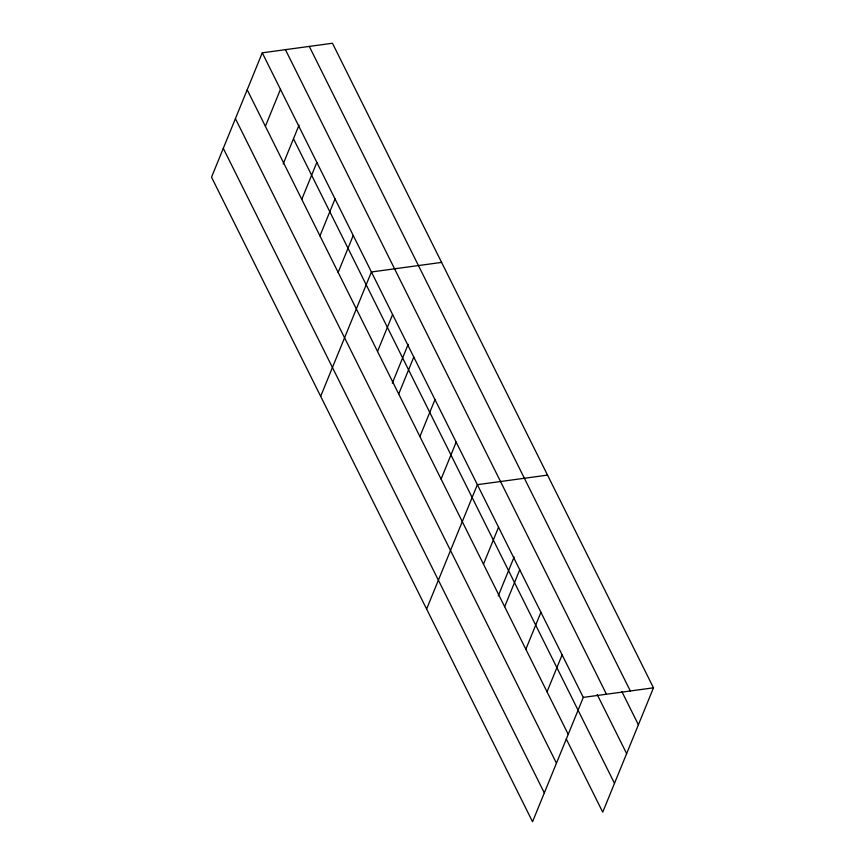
<?xml version="1.0" encoding="UTF-8"?>
<svg xmlns="http://www.w3.org/2000/svg" width="865" height="865" viewBox="0 0 865 865"><rect width="100%" height="100%" fill="white"/><g stroke="black" fill="none" stroke-linecap="round" stroke-linejoin="round"><path stroke-width="1.3" d="M262.268 52.819L211.525 177.184L532.548 821.75L583.302 697.395L262.268 52.819L332.452 43.25L653.475 687.816L602.732 812.181L566.24 738.915M265.382 126.301L280.465 89.344M283.179 164.004L299.031 125.144M301.766 199.35L316.85 162.404M319.953 235.886L335.036 198.928M338.15 272.41L353.234 235.453M320.666 396.332L371.42 271.978L441.604 262.398M377.529 351.471L392.613 314.514M392.321 383.163L408.183 344.302M398.711 394.018L413.794 357.061M419.903 436.555L434.987 399.598M441.085 479.102L456.169 442.145M426.607 609.047L477.361 484.681L547.545 475.112M483.47 564.175L498.543 527.228M498.262 595.866L514.124 557.006M504.652 606.722L519.735 569.765M525.844 649.258L540.917 612.312M547.026 691.805L562.109 654.848M583.302 697.395L653.475 687.816M309.292 46.407L630.315 690.973M621.913 691.686L638.402 724.773M285.428 49.662L606.462 694.227M597.196 694.53L626.628 753.62M293.473 138.768L614.496 783.333M247.195 89.776L568.218 734.342M235.421 118.624L556.444 763.19M223.289 148.337L544.323 792.902"/></g></svg>
